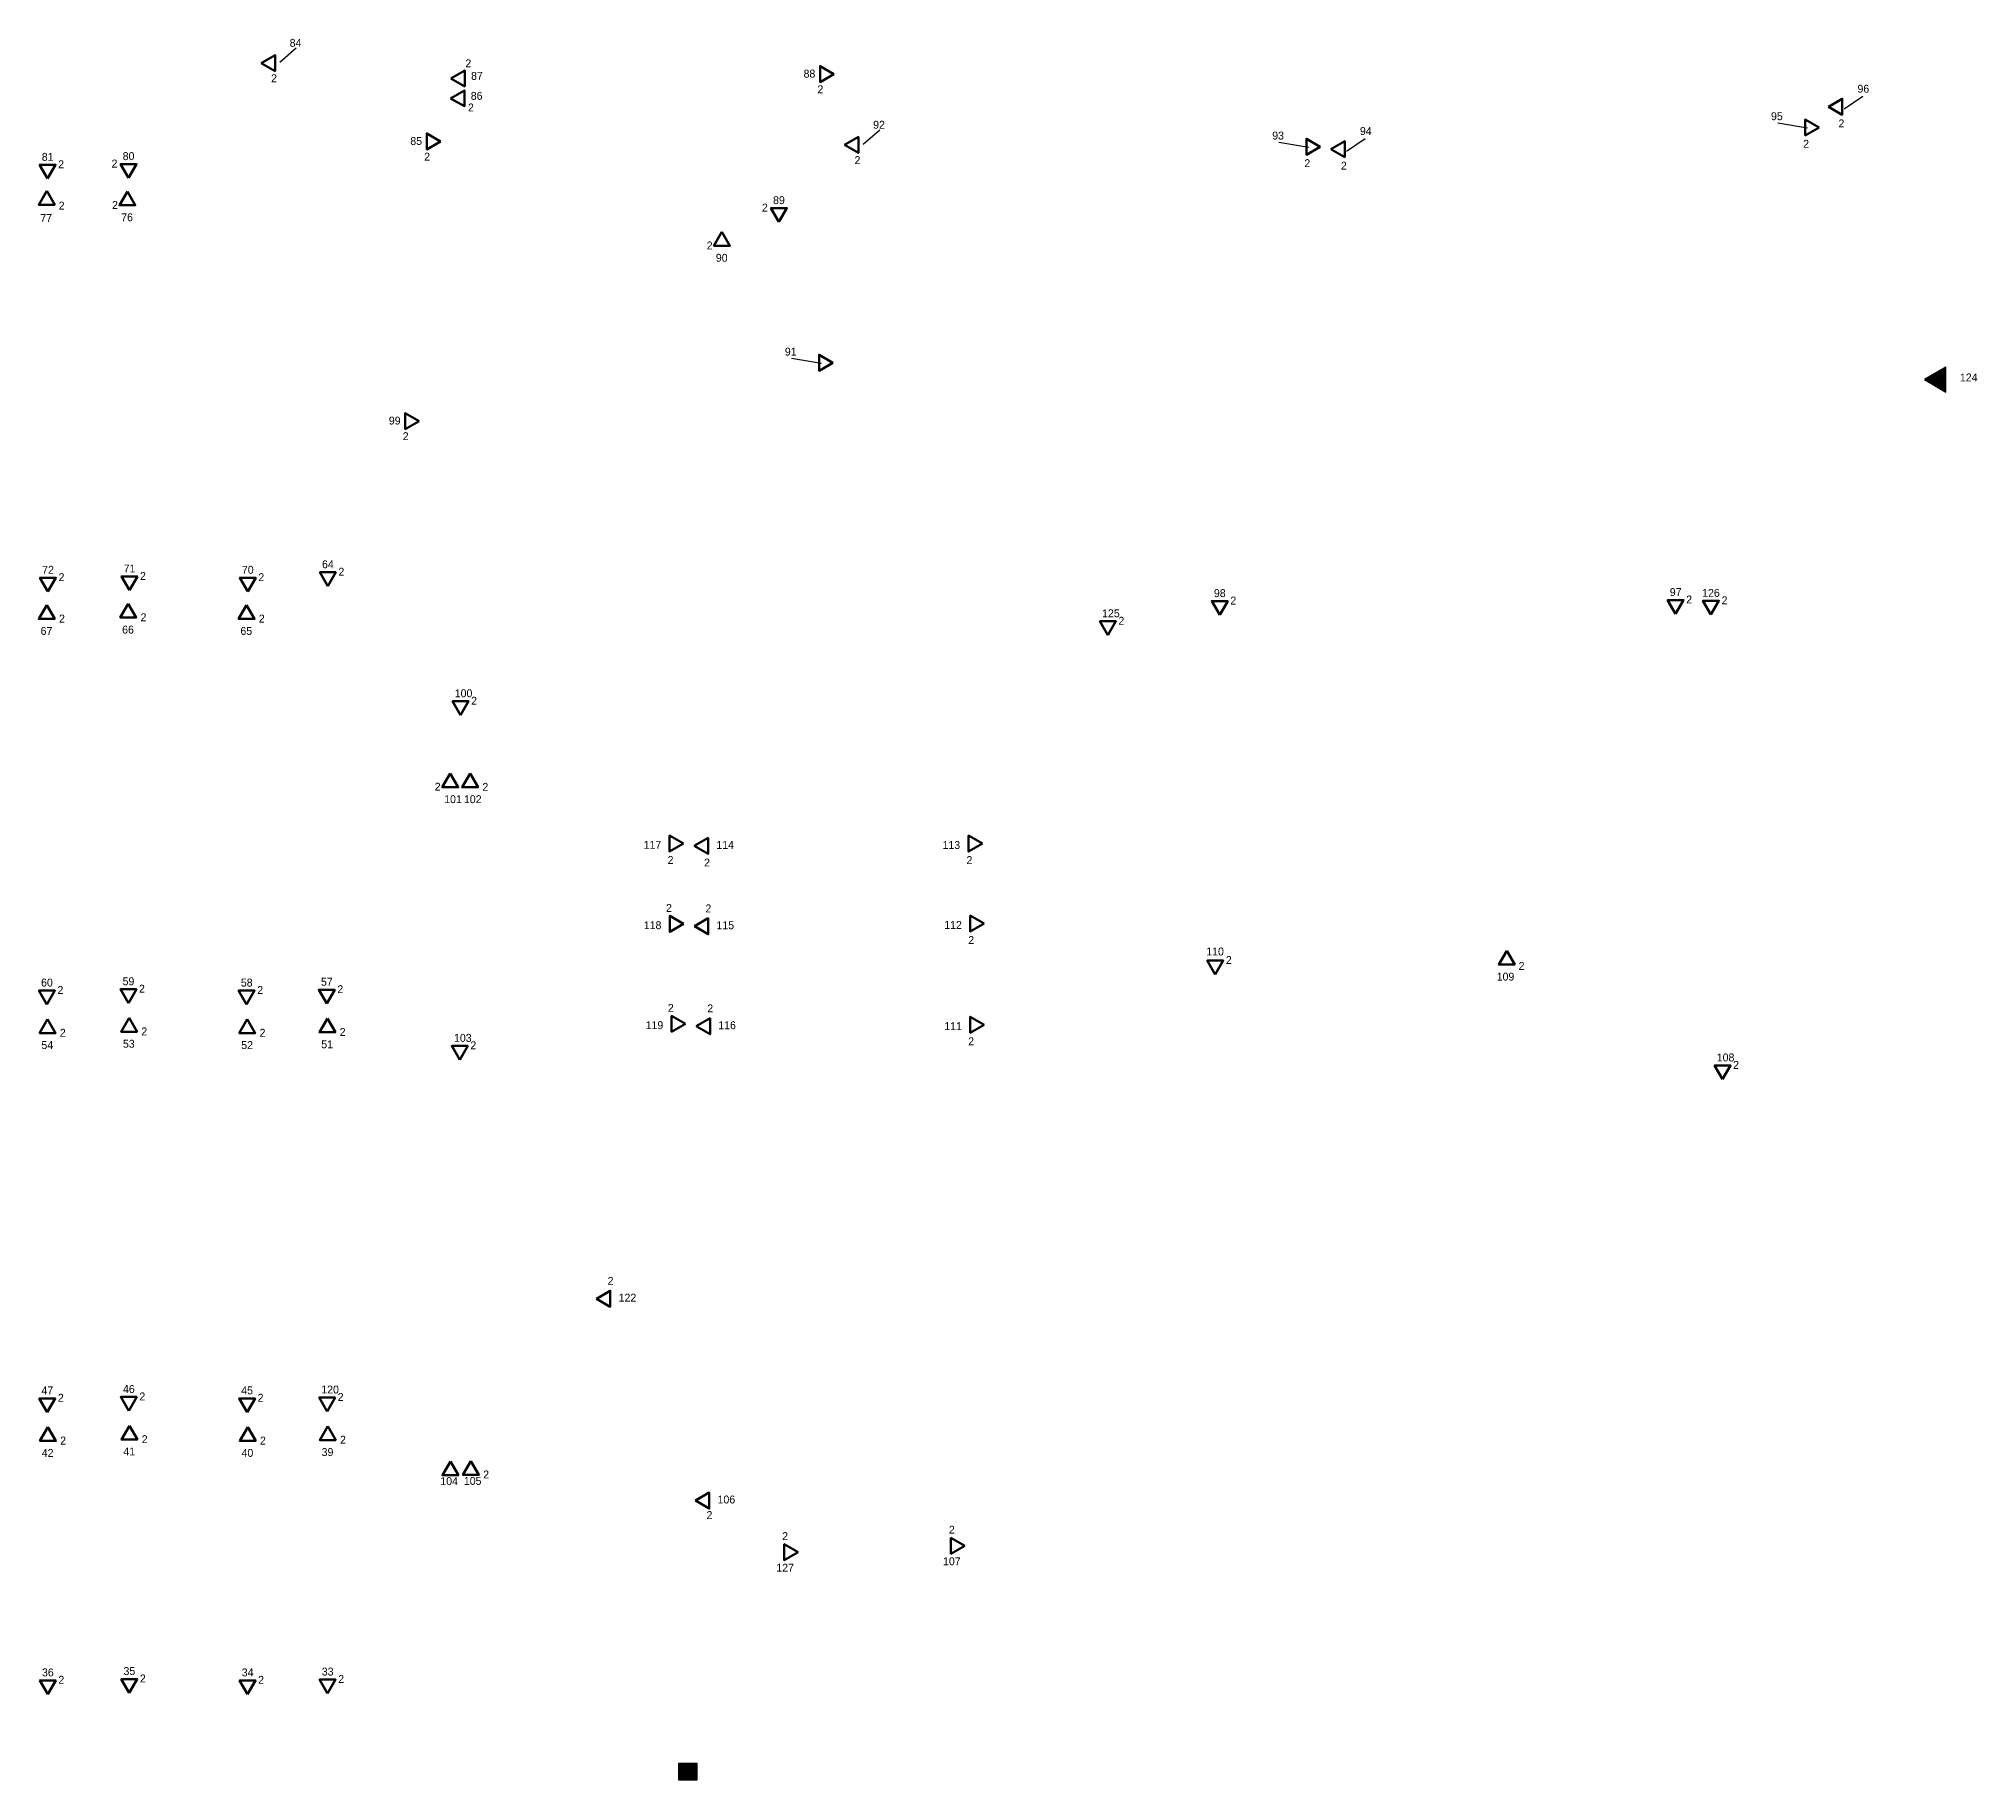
# Model space of a CAD drawing. Header units: inches. Extents: x 1572 to 4367, y 622 to 1805.
# Drawn here: x 3732 to 4367, y 1193 to 1763 of the extents above; entities that cross this region are included whole.
import ezdxf

# ---------------------------------------------------------------- set-up
doc = ezdxf.new("R2010")
doc.units = ezdxf.units.IN
doc.header["$LTSCALE"] = 0.5
doc.header["$MEASUREMENT"] = 0
doc.layers.add('_Optec_Layer', color=250, linetype='Continuous', lineweight=30)

# ---------------------------------------------------------------- blocks, each defined once
blk = doc.blocks.new('_DATA')
at = {"layer": '_Optec_Layer', "color": 1, "lineweight": 60, "flags": 128}
blk.add_lwpolyline([(8.46, 14.56), (6.64, 11.41), (10.28, 11.41)], close=True, dxfattribs=at)
blk = doc.blocks.new('_VOICE_DROP')
at = {"layer": '_Optec_Layer', "color": 1}
blk.add_lwpolyline([(4.8, 14), (-3.3, 0), (12.9, 0)], close=True, dxfattribs=at)
for points in [[(-3.3, 0), (4.8, 14), (4.8, 0)], [(13, 0), (4.8, 14), (4.7, 0)]]:
    blk.add_solid(points, dxfattribs=at)
blk = doc.blocks.new('_IDF')
at = {"layer": '_Optec_Layer'}
blk.add_lwpolyline([(5.65, 13.97), (8.61, 13.97), (8.61, 11.18), (5.65, 11.18)], close=True, dxfattribs=at)
at = {"layer": '_Optec_Layer', "color": 40}
for points in [[(5.65, 13.97), (5.65, 11.18), (8.61, 11.18), (8.61, 13.97)], [(8.61, 13.97), (5.65, 13.97), (5.65, 11.18), (8.61, 11.18)]]:
    blk.add_solid(points, dxfattribs=at)

msp = doc.modelspace()

# ---------------------------------------------------------------- linework, layer by layer
at = {"layer": '_Optec_Layer'}
for p, q in [((3816.48, 1759.61), (3811.08, 1754.9)), ((4323.06, 1739.71), (4329.18, 1743.93)), ((4007.43, 1732.81), (4002.03, 1728.09)), ((4301.33, 1735.2), (4311.12, 1733.53)), ((4138.08, 1728.87), (4147.88, 1727.2)), ((4160.22, 1725.86), (4166.34, 1730.09)), ((3978.58, 1658.17), (3988.37, 1656.5))]:
    msp.add_line(p, q, dxfattribs=at)

# ---------------------------------------------------------------- block references
at = {"xscale": 1.4375, "yscale": 1.4375, "zscale": 1.4375}
for p, rotation in [((3825.94, 1742.59), 89.99999999999997), ((3888.05, 1737.56), 89.99999999999997), ((3971.5, 1763.29), 269.9999999999999), ((3887.94, 1731.03), 89.99999999999997), ((4338.88, 1728.27), 89.99999999999997), ((4293.92, 1745.86), 269.9999999999999), ((3842.79, 1741.24), 269.9999999999999), ((4016.89, 1715.78), 89.99999999999997), ((4130.68, 1739.53), 269.9999999999999), ((4176.05, 1714.42), 89.99999999999997), ((3747.25, 1737.84), 180), ((3773.74, 1738.07), 180), ((3986.59, 1723.67), 180), ((3971.18, 1668.83), 269.9999999999999), ((3835.77, 1649.74), 269.9999999999999), ((3747.37, 1602.7), 180), ((3774.04, 1603.13), 180), ((3812.75, 1602.7), 180), ((3838.97, 1604.5), 180), ((4130.87, 1595.06), 180), ((4280.08, 1595.4), 180), ((4291.65, 1595.15), 180), ((4094.26, 1588.45), 180), ((3882.4, 1562.29), 180), ((3922.28, 1511.48), 269.9999999999999), ((3967.64, 1486.37), 89.99999999999997), ((4020.1, 1511.44), 269.9999999999999), ((3922.33, 1485.19), 269.9999999999999), ((3967.69, 1460.08), 89.99999999999997), ((4020.67, 1485.28), 269.9999999999999), ((4129.4, 1477.41), 180), ((3747.02, 1467.6), 180), ((3773.69, 1468.04), 180), ((3812.4, 1467.6), 180), ((3838.61, 1467.87), 180), ((3922.93, 1452.47), 269.9999999999999), ((3968.29, 1427.36), 89.99999999999997), ((4020.67, 1452.17), 269.9999999999999), ((3882.16, 1449.51), 180), ((4295.43, 1443.1), 180), ((3935.67, 1338.19), 89.99999999999997), ((3747.14, 1334.15), 180), ((3773.81, 1334.59), 180), ((3812.52, 1334.15), 180), ((3838.73, 1334.42), 180), ((3968.05, 1272.15), 89.99999999999997), ((3959.78, 1279.53), 269.9999999999999), ((4014.35, 1281.64), 269.9999999999999), ((3747.31, 1241.85), 180), ((3773.99, 1242.29), 180), ((3812.69, 1241.85), 180), ((3838.9, 1242.12), 180)]:
    msp.add_blockref('_DATA', p, dxfattribs=dict(at, rotation=rotation))
for p in [(3722.67, 1691.94), (3749.03, 1691.78), (3943.65, 1678.53), (3722.66, 1556.41), (3749.33, 1556.84), (3788.04, 1556.41), (3854.73, 1501.35), (3861.2, 1501.35), (4200.49, 1443.3), (3722.91, 1420.87), (3749.59, 1421.3), (3788.3, 1420.87), (3814.5, 1421.14), (3723.03, 1287.42), (3749.71, 1287.86), (3788.42, 1287.42), (3814.62, 1287.69), (3854.76, 1276.15), (3861.49, 1276.31)]:
    msp.add_blockref('_DATA', p, dxfattribs=at)
at = {"layer": '_Optec_Layer', "xscale": 0.5, "yscale": 0.5, "zscale": 0.5, "rotation": 90}
msp.add_blockref('_VOICE_DROP', (4356.39, 1648.73), dxfattribs=at)
at = {"layer": '_Optec_Layer', "color": 5, "xscale": 2, "yscale": 2, "zscale": 2}
msp.add_blockref('_IDF', (3930.36, 1170.41), dxfattribs=at)

# ---------------------------------------------------------------- texts
at = {"color": 1, "lineweight": 30, "attachment_point": 1}
for s, insert, char_height in [('84', (3814.32, 1762.65), 2.587), ('2', (3871.83, 1755.94), 2.59), ('87', (3873.69, 1751.83), 2.587), ('88', (3982.51, 1752.57), 2.587), ('86', (3873.59, 1745.3), 2.587), ('2', (3987.06, 1747.46), 2.59), ('96', (4327.44, 1747.63), 2.587), ('2', (3872.68, 1741.5), 2.59), ('95', (4299.13, 1738.63), 2.587), ('92', (4005.28, 1735.84), 2.587), ('93', (4135.89, 1732.3), 2.587), ('94', (4164.6, 1733.79), 2.587), ('85', (3853.8, 1730.53), 2.587), ('81', (3733.19, 1725.34), 2.587), ('2', (3738.56, 1722.91), 2.59), ('2', (3756.03, 1723.14), 2.59), ('80', (3759.68, 1725.57), 2.587), ('2', (3858.35, 1725.42), 2.59), ('2', (3738.72, 1709.37), 2.59), ('2', (3756.19, 1709.59), 2.59), ('2', (3968.89, 1708.74), 2.59), ('89', (3972.53, 1711.16), 2.587), ('77', (3732.7, 1705.33), 2.587), ('76', (3759.18, 1705.56), 2.587), ('2', (3950.81, 1696.34), 2.59), ('90', (3953.8, 1692.3), 2.587), ('91', (3976.39, 1661.6), 2.587), ('124', (4360.96, 1653.14), 2.587), ('99', (3846.78, 1639.03), 2.587), ('2', (3851.33, 1633.92), 2.59), ('72', (3733.31, 1590.19), 2.587), ('2', (3738.68, 1587.77), 2.59), ('71', (3759.98, 1590.63), 2.587), ('2', (3765.35, 1588.2), 2.59), ('70', (3798.69, 1590.19), 2.587), ('2', (3804.06, 1587.77), 2.59), ('64', (3824.91, 1592), 2.587), ('2', (3830.28, 1589.57), 2.59), ('98', (4116.81, 1582.55), 2.587), ('2', (4122.18, 1580.12), 2.59), ('97', (4266.02, 1582.89), 2.587), ('2', (4271.39, 1580.47), 2.59), ('126', (4276.6, 1582.64), 2.587), ('2', (4282.96, 1580.22), 2.59), ('2', (3738.84, 1574.22), 2.59), ('2', (3765.51, 1574.65), 2.59), ('2', (3804.22, 1574.22), 2.59), ('125', (4080.21, 1575.95), 2.587), ('2', (4085.57, 1573.52), 2.59), ('67', (3732.81, 1570.18), 2.587), ('66', (3759.49, 1570.61), 2.587), ('65', (3798.2, 1570.18), 2.587), ('100', (3868.34, 1549.78), 2.587), ('2', (3873.71, 1547.35), 2.59), ('2', (3861.79, 1519.2), 2.59), ('2', (3877.38, 1519.16), 2.59), ('101', (3864.89, 1515.12), 2.587), ('102', (3871.35, 1515.12), 2.587), ('117', (3930.17, 1500.17), 2.587), ('114', (3953.95, 1500.16), 2.587), ('113', (4027.99, 1500.13), 2.587), ('2', (3938.01, 1495.22), 2.59), ('2', (3949.97, 1494.39), 2.59), ('2', (4035.83, 1495.18), 2.59), ('2', (3937.49, 1479.54), 2.59), ('2', (3950.4, 1479.38), 2.59), ('118', (3930.22, 1473.88), 2.587), ('115', (3954, 1473.87), 2.587), ('112', (4028.56, 1473.98), 2.587), ('2', (4036.4, 1469.02), 2.59), ('110', (4114.31, 1465.28), 2.587), ('2', (4120.71, 1462.48), 2.59), ('2', (4216.53, 1460.55), 2.59), ('60', (3732.96, 1455.1), 2.587), ('59', (3759.64, 1455.53), 2.587), ('2', (3765.01, 1453.11), 2.59), ('58', (3798.34, 1455.1), 2.587), ('57', (3824.55, 1455.37), 2.587), ('2', (3829.92, 1452.94), 2.59), ('109', (4209.36, 1457.05), 2.587), ('2', (3738.33, 1452.67), 2.59), ('2', (3803.71, 1452.67), 2.59), ('2', (3938.09, 1446.83), 2.59), ('2', (3951, 1446.67), 2.59), ('119', (3930.82, 1441.16), 2.587), ('116', (3954.6, 1441.15), 2.587), ('111', (4028.56, 1440.86), 2.587), ('54', (3733.07, 1434.64), 2.587), ('2', (3739.1, 1438.68), 2.59), ('53', (3759.74, 1435.08), 2.587), ('2', (3765.77, 1439.12), 2.59), ('52', (3798.45, 1434.64), 2.587), ('2', (3804.48, 1438.68), 2.59), ('51', (3824.66, 1434.91), 2.587), ('2', (3830.68, 1438.95), 2.59), ('103', (3868.1, 1437.01), 2.587), ('2', (3873.47, 1434.58), 2.59), ('2', (4036.4, 1435.9), 2.59), ('108', (4281.38, 1430.6), 2.587), ('2', (4286.74, 1428.17), 2.59), ('2', (3918.37, 1357.49), 2.59), ('122', (3921.98, 1351.98), 2.587), ('47', (3733.08, 1321.65), 2.587), ('46', (3759.76, 1322.08), 2.587), ('2', (3765.13, 1319.66), 2.59), ('45', (3798.46, 1321.65), 2.587), ('120', (3824.67, 1321.92), 2.587), ('2', (3738.45, 1319.22), 2.59), ('2', (3803.83, 1319.22), 2.59), ('2', (3830.04, 1319.49), 2.59), ('42', (3733.19, 1301.19), 2.587), ('2', (3739.22, 1305.23), 2.59), ('41', (3759.87, 1301.63), 2.587), ('2', (3765.89, 1305.67), 2.59), ('40', (3798.57, 1301.19), 2.587), ('2', (3804.6, 1305.23), 2.59), ('39', (3824.78, 1301.46), 2.587), ('2', (3830.8, 1305.5), 2.59), ('104', (3863.62, 1291.94), 2.587), ('105', (3871.33, 1292.02), 2.587), ('2', (3877.67, 1294.12), 2.59), ('106', (3954.35, 1285.94), 2.587), ('2', (4030.08, 1276.07), 2.59), ('2', (3975.51, 1273.95), 2.59), ('127', (3973.58, 1263.61), 2.587), ('107', (4028.15, 1265.72), 2.587), ('36', (3733.26, 1229.35), 2.587), ('2', (3738.62, 1226.92), 2.59), ('35', (3759.93, 1229.79), 2.587), ('2', (3765.3, 1227.36), 2.59), ('34', (3798.64, 1229.35), 2.587), ('2', (3804, 1226.92), 2.59), ('33', (3824.84, 1229.62), 2.587), ('2', (3830.21, 1227.19), 2.59)]:
    msp.add_mtext_dynamic_manual_height_columns(s, width=0.4399, gutter_width=1, heights=[0], dxfattribs=dict(at, insert=insert, char_height=char_height))
at = {"color": 0, "lineweight": 30, "char_height": 2.59, "attachment_point": 1}
for insert in [(3808.25, 1751.05), (4321.21, 1736.29), (4309.66, 1729.6), (3999.2, 1724.25), (4146.41, 1723.27), (4158.37, 1722.45), (3950.75, 1280.84)]:
    msp.add_mtext_dynamic_manual_height_columns('2', width=0.4399, gutter_width=1, heights=[0], dxfattribs=dict(at, insert=insert))

doc.saveas('drawing.dxf')
